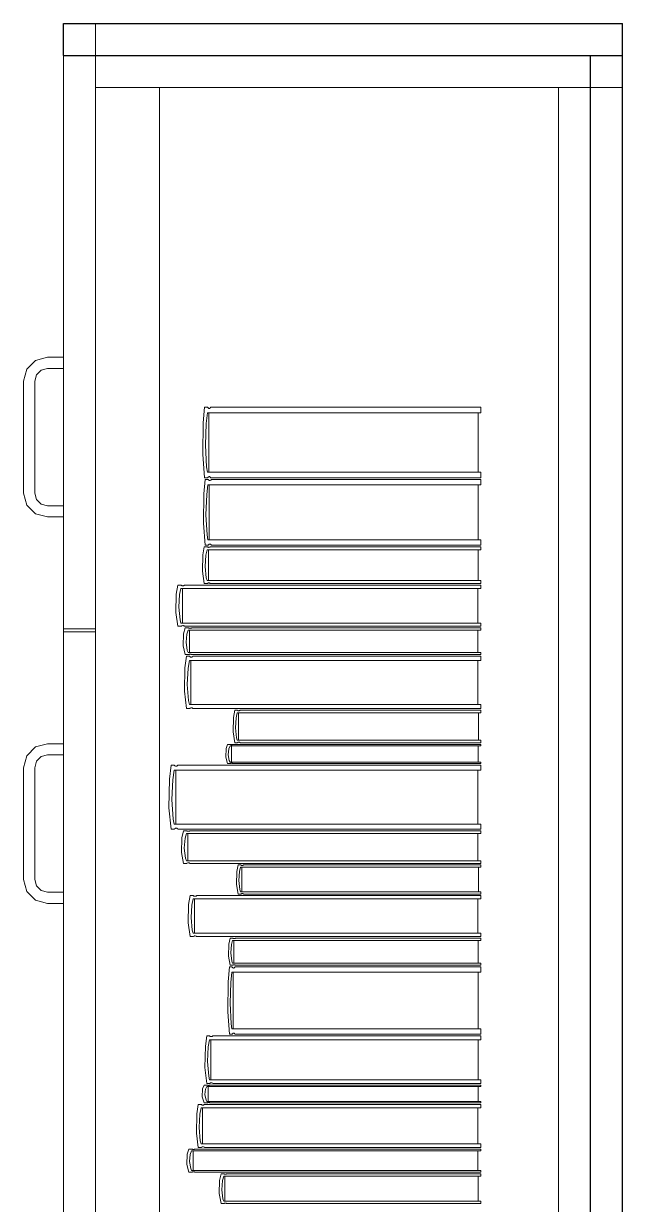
# Model space of a CAD drawing. Header units: inches. Extents: x -19 to 5698, y -728 to 92.
# Drawn here: x 104.835 to 105.21, y 21.721 to 22.461 of the extents above; entities that cross this region are included whole.
import ezdxf

# ---------------------------------------------------------------- set-up
doc = ezdxf.new("R2010")
doc.units = ezdxf.units.IN
doc.header["$MEASUREMENT"] = 0
doc.set_wipeout_variables(frame=1)
doc.linetypes.add('Wipeout_Contour', pattern=[1, 0, -1])
doc.layers.add('Interior - Mobiliario', color=7, linetype='Continuous')

msp = doc.modelspace()

# ---------------------------------------------------------------- linework, layer by layer
at = {"layer": 'Interior - Mobiliario', "color": 175, "linetype": 'Continuous', "lineweight": 13}
for p, q in [((105.19026, 22.44074), (104.88026, 22.44074)), ((104.88026, 22.44074), (104.88026, 20.98074)), ((105.19026, 20.98074), (105.19026, 22.44074)), ((104.92026, 22.42074), (104.88026, 22.42074)), ((104.88026, 22.42074), (104.88026, 21.00074)), ((105.17026, 22.42074), (104.92026, 22.42074)), ((104.92026, 21.00074), (104.92026, 22.42074)), ((105.17026, 22.42074), (105.17026, 21.00074)), ((104.84276, 22.24973), (104.85026, 22.25174)), ((104.85026, 22.25174), (104.86026, 22.25174)), ((104.86026, 22.25174), (104.86026, 22.24474)), ((104.83526, 22.23674), (104.83727, 22.24424)), ((104.83727, 22.24424), (104.84276, 22.24973)), ((104.85026, 22.24474), (104.84626, 22.24366)), ((104.86026, 22.24474), (104.85026, 22.24474)), ((104.84333, 22.24074), (104.84226, 22.23674)), ((104.84626, 22.24366), (104.84333, 22.24074)), ((104.83526, 22.16674), (104.83526, 22.23674)), ((104.84226, 22.23674), (104.84226, 22.16674)), ((104.94864, 22.22046), (104.94769, 22.21077)), ((104.95052, 22.22046), (104.94864, 22.22046)), ((104.94957, 22.21031), (104.95037, 22.21693)), ((104.95037, 22.21693), (105.1216, 22.21693)), ((104.95061, 22.22029), (104.95052, 22.22046)), ((104.95083, 22.22002), (104.95061, 22.22029)), ((104.95107, 22.21983), (104.95083, 22.22002)), ((104.95132, 22.21973), (104.95107, 22.21983)), ((104.95123, 22.21693), (104.95123, 22.17981)), ((104.95158, 22.21972), (104.95132, 22.21973)), ((104.95183, 22.2198), (104.95158, 22.21972)), ((104.95207, 22.21997), (104.95183, 22.2198)), ((104.95229, 22.22022), (104.95207, 22.21997)), ((104.95243, 22.22046), (104.95229, 22.22022)), ((105.1216, 22.22046), (104.95243, 22.22046)), ((105.11987, 22.17981), (105.11987, 22.21693)), ((105.1216, 22.21693), (105.1216, 22.22046)), ((104.94769, 22.21077), (104.94748, 22.19101)), ((104.94913, 22.19671), (104.94957, 22.21031)), ((104.94985, 22.18316), (104.94913, 22.19671)), ((104.94748, 22.19101), (104.94864, 22.17628)), ((104.95037, 22.17981), (104.94985, 22.18316)), ((105.1216, 22.17981), (104.95037, 22.17981)), ((105.1216, 22.17628), (105.1216, 22.17981)), ((104.94898, 22.17528), (104.94804, 22.16625)), ((104.94864, 22.17628), (104.95052, 22.17628)), ((104.95086, 22.17528), (104.94898, 22.17528)), ((104.94992, 22.16582), (104.95071, 22.17198)), ((104.95052, 22.17628), (104.95066, 22.17651)), ((104.95066, 22.17651), (104.95088, 22.17677)), ((104.95071, 22.17198), (105.1216, 22.17198)), ((104.95096, 22.17512), (104.95086, 22.17528)), ((104.95088, 22.17677), (104.95113, 22.17693)), ((104.95118, 22.17487), (104.95096, 22.17512)), ((104.95113, 22.17693), (104.95138, 22.17702)), ((104.95141, 22.17469), (104.95118, 22.17487)), ((104.95138, 22.17702), (104.95163, 22.17701)), ((104.95166, 22.1746), (104.95141, 22.17469)), ((104.95157, 22.17198), (104.95157, 22.13741)), ((104.95163, 22.17701), (104.95188, 22.1769)), ((104.95192, 22.17459), (104.95166, 22.1746)), ((104.95188, 22.1769), (104.95212, 22.17672)), ((104.95217, 22.17466), (104.95192, 22.17459)), ((104.95212, 22.17672), (104.95234, 22.17645)), ((104.95241, 22.17482), (104.95217, 22.17466)), ((104.95234, 22.17645), (104.95243, 22.17628)), ((104.95263, 22.17506), (104.95241, 22.17482)), ((104.95243, 22.17628), (105.1216, 22.17628)), ((104.95277, 22.17528), (104.95263, 22.17506)), ((105.1216, 22.17528), (104.95277, 22.17528)), ((105.11988, 22.13741), (105.11988, 22.17198)), ((105.1216, 22.17198), (105.1216, 22.17528)), ((104.83727, 22.15924), (104.83526, 22.16674)), ((104.84226, 22.16674), (104.84333, 22.16274)), ((104.94804, 22.16625), (104.94783, 22.14784)), ((104.94948, 22.15315), (104.94992, 22.16582)), ((104.84276, 22.15375), (104.83727, 22.15924)), ((104.84333, 22.16274), (104.84626, 22.15981)), ((104.84626, 22.15981), (104.85026, 22.15874)), ((104.85026, 22.15874), (104.86026, 22.15874)), ((104.86026, 22.15874), (104.86026, 22.15174)), ((104.85026, 22.15174), (104.84276, 22.15375)), ((104.86026, 22.15174), (104.85026, 22.15174)), ((104.9502, 22.14053), (104.94948, 22.15315)), ((104.94783, 22.14784), (104.94898, 22.13412)), ((104.94898, 22.13412), (104.95086, 22.13412)), ((104.95071, 22.13741), (104.9502, 22.14053)), ((105.1216, 22.13741), (104.95071, 22.13741)), ((104.95086, 22.13412), (104.951, 22.13434)), ((104.951, 22.13434), (104.95123, 22.13458)), ((104.95123, 22.13458), (104.95147, 22.13473)), ((104.95147, 22.13473), (104.95172, 22.13481)), ((104.95172, 22.13481), (104.95197, 22.1348)), ((104.95197, 22.1348), (104.95222, 22.1347)), ((104.95222, 22.1347), (104.95246, 22.13453)), ((104.95246, 22.13453), (104.95268, 22.13428)), ((104.95268, 22.13428), (104.95277, 22.13412)), ((104.95277, 22.13412), (105.1216, 22.13412)), ((105.1216, 22.13412), (105.1216, 22.13741)), ((104.94745, 22.12805), (104.94723, 22.11773)), ((104.9484, 22.13312), (104.94745, 22.12805)), ((104.95028, 22.13312), (104.9484, 22.13312)), ((104.94889, 22.12071), (104.94933, 22.12781)), ((104.94933, 22.12781), (104.95013, 22.13127)), ((104.95013, 22.13127), (105.1216, 22.13127)), ((104.95038, 22.13303), (104.95028, 22.13312)), ((104.95059, 22.13289), (104.95038, 22.13303)), ((104.95083, 22.13279), (104.95059, 22.13289)), ((104.95108, 22.13274), (104.95083, 22.13279)), ((104.95099, 22.13127), (104.95099, 22.11187)), ((104.95134, 22.13273), (104.95108, 22.13274)), ((104.95159, 22.13278), (104.95134, 22.13273)), ((104.95183, 22.13286), (104.95159, 22.13278)), ((104.95206, 22.133), (104.95183, 22.13286)), ((104.9522, 22.13312), (104.95206, 22.133)), ((105.1216, 22.13312), (104.9522, 22.13312)), ((105.11987, 22.11187), (105.11987, 22.13127)), ((105.1216, 22.13127), (105.1216, 22.13312)), ((104.94962, 22.11363), (104.94889, 22.12071)), ((104.94723, 22.11773), (104.9484, 22.11003)), ((104.95013, 22.11187), (104.94962, 22.11363)), ((105.1216, 22.11187), (104.95013, 22.11187)), ((105.1216, 22.11003), (105.1216, 22.11187)), ((104.9319, 22.10903), (104.93087, 22.10338)), ((104.93397, 22.10903), (104.9319, 22.10903)), ((104.93293, 22.10311), (104.9338, 22.10697)), ((104.9338, 22.10697), (105.1216, 22.10697)), ((104.93407, 22.10893), (104.93397, 22.10903)), ((104.93431, 22.10877), (104.93407, 22.10893)), ((104.93457, 22.10866), (104.93431, 22.10877)), ((104.93485, 22.1086), (104.93457, 22.10866)), ((104.93475, 22.10697), (104.93475, 22.08534)), ((104.93513, 22.1086), (104.93485, 22.1086)), ((104.9354, 22.10864), (104.93513, 22.1086)), ((104.93567, 22.10874), (104.9354, 22.10864)), ((104.93591, 22.10889), (104.93567, 22.10874)), ((104.93607, 22.10903), (104.93591, 22.10889)), ((105.1216, 22.10903), (104.93607, 22.10903)), ((104.9484, 22.11003), (104.95028, 22.11003)), ((104.95028, 22.11003), (104.95042, 22.11015)), ((104.95042, 22.11015), (104.95065, 22.11028)), ((104.95065, 22.11028), (104.95089, 22.11037)), ((104.95089, 22.11037), (104.95114, 22.11041)), ((104.95114, 22.11041), (104.9514, 22.11041)), ((104.9514, 22.11041), (104.95165, 22.11035)), ((104.95165, 22.11035), (104.95188, 22.11026)), ((104.95188, 22.11026), (104.9521, 22.11012)), ((104.9521, 22.11012), (104.9522, 22.11003)), ((104.9522, 22.11003), (105.1216, 22.11003)), ((105.11971, 22.08534), (105.11971, 22.10697)), ((105.1216, 22.10697), (105.1216, 22.10903)), ((104.93087, 22.10338), (104.93063, 22.09187)), ((104.93245, 22.09519), (104.93293, 22.10311)), ((104.93063, 22.09187), (104.9319, 22.08329)), ((104.93324, 22.0873), (104.93245, 22.09519)), ((104.86026, 22.08174), (104.88026, 22.08174)), ((104.9319, 22.08329), (104.93397, 22.08329)), ((104.9338, 22.08534), (104.93324, 22.0873)), ((105.1216, 22.08534), (104.9338, 22.08534)), ((104.93397, 22.08329), (104.93412, 22.08342)), ((104.93412, 22.08342), (104.93437, 22.08357)), ((104.93437, 22.08357), (104.93463, 22.08367)), ((104.93463, 22.08367), (104.93491, 22.08372)), ((104.93491, 22.08372), (104.93519, 22.08371)), ((104.93519, 22.08371), (104.93546, 22.08365)), ((104.93645, 22.08229), (104.93543, 22.07861)), ((104.93546, 22.08365), (104.93572, 22.08354)), ((104.93572, 22.08354), (104.93596, 22.08338)), ((104.93596, 22.08338), (104.93607, 22.08329)), ((104.93607, 22.08329), (105.1216, 22.08329)), ((104.93846, 22.08229), (104.93645, 22.08229)), ((104.93856, 22.08222), (104.93846, 22.08229)), ((104.9388, 22.08212), (104.93856, 22.08222)), ((104.93905, 22.08205), (104.9388, 22.08212)), ((104.93932, 22.08201), (104.93905, 22.08205)), ((104.93959, 22.082), (104.93932, 22.08201)), ((104.93986, 22.08204), (104.93959, 22.082)), ((104.94012, 22.0821), (104.93986, 22.08204)), ((104.94036, 22.0822), (104.94012, 22.0821)), ((104.94051, 22.08229), (104.94036, 22.0822)), ((105.1216, 22.08229), (104.94051, 22.08229)), ((105.1216, 22.08329), (105.1216, 22.08534)), ((105.1216, 22.08094), (105.1216, 22.08229)), ((104.86026, 21.72074), (104.86026, 22.07974)), ((104.86026, 22.07974), (104.88026, 22.07974)), ((104.88026, 21.72074), (104.88026, 22.07974)), ((104.93543, 22.07861), (104.9352, 22.07111)), ((104.93698, 22.07327), (104.93745, 22.07843)), ((104.93745, 22.07843), (104.9383, 22.08094)), ((104.9383, 22.08094), (105.1216, 22.08094)), ((104.93922, 22.08094), (104.93922, 22.06686)), ((105.11975, 22.06686), (105.11975, 22.08094)), ((104.9352, 22.07111), (104.93645, 22.06552)), ((104.93775, 22.06813), (104.93698, 22.07327)), ((104.9383, 22.06686), (104.93775, 22.06813)), ((105.1216, 22.06686), (104.9383, 22.06686)), ((105.1216, 22.06552), (105.1216, 22.06686)), ((104.93726, 22.06452), (104.93625, 22.05733)), ((104.93645, 22.06552), (104.93846, 22.06552)), ((104.93927, 22.06452), (104.93726, 22.06452)), ((104.93826, 22.05698), (104.93911, 22.0619)), ((104.93846, 22.06552), (104.93861, 22.06561)), ((104.93861, 22.06561), (104.93885, 22.06571)), ((104.93885, 22.06571), (104.93911, 22.06577)), ((104.93911, 22.06577), (104.93938, 22.0658)), ((104.93911, 22.0619), (105.1216, 22.0619)), ((104.93937, 22.06439), (104.93927, 22.06452)), ((104.9396, 22.06419), (104.93937, 22.06439)), ((104.93938, 22.0658), (104.93965, 22.0658)), ((104.93985, 22.06405), (104.9396, 22.06419)), ((104.93965, 22.0658), (104.93992, 22.06576)), ((104.94012, 22.06398), (104.93985, 22.06405)), ((104.93992, 22.06576), (104.94017, 22.06569)), ((104.94003, 22.0619), (104.94003, 22.03435)), ((104.94039, 22.06397), (104.94012, 22.06398)), ((104.94017, 22.06569), (104.94041, 22.06558)), ((104.94066, 22.06403), (104.94039, 22.06397)), ((104.94041, 22.06558), (104.94051, 22.06552)), ((104.94051, 22.06552), (105.1216, 22.06552)), ((104.94092, 22.06416), (104.94066, 22.06403)), ((104.94116, 22.06434), (104.94092, 22.06416)), ((104.94131, 22.06452), (104.94116, 22.06434)), ((105.1216, 22.06452), (104.94131, 22.06452)), ((105.11976, 22.03435), (105.11976, 22.0619)), ((105.1216, 22.0619), (105.1216, 22.06452)), ((104.93625, 22.05733), (104.93602, 22.04266)), ((104.93779, 22.04689), (104.93826, 22.05698)), ((104.93856, 22.03683), (104.93779, 22.04689)), ((104.93602, 22.04266), (104.93726, 22.03172)), ((104.93726, 22.03172), (104.93927, 22.03172)), ((104.93911, 22.03435), (104.93856, 22.03683)), ((105.1216, 22.03435), (104.93911, 22.03435)), ((104.93927, 22.03172), (104.93942, 22.0319)), ((104.93942, 22.0319), (104.93966, 22.03208)), ((104.93966, 22.03208), (104.93991, 22.03221)), ((104.93991, 22.03221), (104.94018, 22.03227)), ((104.94018, 22.03227), (104.94045, 22.03226)), ((104.94045, 22.03226), (104.94072, 22.03219)), ((104.94072, 22.03219), (104.94097, 22.03205)), ((104.94097, 22.03205), (104.94121, 22.03185)), ((104.94121, 22.03185), (104.94131, 22.03172)), ((104.94131, 22.03172), (105.1216, 22.03172)), ((104.96749, 22.03072), (104.96665, 22.02625)), ((104.96916, 22.03072), (104.96749, 22.03072)), ((104.96925, 22.03064), (104.96916, 22.03072)), ((104.96944, 22.03052), (104.96925, 22.03064)), ((104.96966, 22.03043), (104.96944, 22.03052)), ((104.96988, 22.03039), (104.96966, 22.03043)), ((104.97011, 22.03038), (104.96988, 22.03039)), ((104.97033, 22.03042), (104.97011, 22.03038)), ((104.97055, 22.0305), (104.97033, 22.03042)), ((104.97074, 22.03061), (104.97055, 22.0305)), ((104.97087, 22.03072), (104.97074, 22.03061)), ((105.1216, 22.03072), (104.97087, 22.03072)), ((105.1216, 22.03172), (105.1216, 22.03435)), ((105.1216, 22.02909), (105.1216, 22.03072)), ((104.96665, 22.02625), (104.96645, 22.01714)), ((104.96793, 22.01977), (104.96832, 22.02604)), ((104.96832, 22.02604), (104.96903, 22.02909)), ((104.96903, 22.02909), (105.1216, 22.02909)), ((104.9698, 22.02909), (104.9698, 22.01197)), ((105.12006, 22.01197), (105.12006, 22.02909)), ((104.96645, 22.01714), (104.96749, 22.01034)), ((104.96857, 22.01352), (104.96793, 22.01977)), ((104.84276, 22.00773), (104.83727, 22.00224)), ((104.85026, 22.00974), (104.84276, 22.00773)), ((104.86026, 22.00974), (104.85026, 22.00974)), ((104.86026, 22.00274), (104.86026, 22.00974)), ((104.96298, 22.00934), (104.96211, 22.0067)), ((104.9647, 22.00934), (104.96298, 22.00934)), ((104.96383, 22.00658), (104.96456, 22.00838)), ((104.96456, 22.00838), (105.1216, 22.00838)), ((104.96479, 22.0093), (104.9647, 22.00934)), ((104.96499, 22.00922), (104.96479, 22.0093)), ((104.96521, 22.00917), (104.96499, 22.00922)), ((104.96544, 22.00914), (104.96521, 22.00917)), ((104.96536, 22.00838), (104.96536, 21.99827)), ((104.96567, 22.00914), (104.96544, 22.00914)), ((104.9659, 22.00916), (104.96567, 22.00914)), ((104.96612, 22.00921), (104.9659, 22.00916)), ((104.96633, 22.00928), (104.96612, 22.00921)), ((104.96646, 22.00934), (104.96633, 22.00928)), ((105.1216, 22.00934), (104.96646, 22.00934)), ((104.96749, 22.01034), (104.96916, 22.01034)), ((104.96903, 22.01197), (104.96857, 22.01352)), ((105.1216, 22.01197), (104.96903, 22.01197)), ((104.96916, 22.01034), (104.96929, 22.01045)), ((104.96929, 22.01045), (104.96949, 22.01057)), ((104.96949, 22.01057), (104.96971, 22.01065)), ((104.96971, 22.01065), (104.96993, 22.01068)), ((104.96993, 22.01068), (104.97016, 22.01068)), ((104.97016, 22.01068), (104.97038, 22.01063)), ((104.97038, 22.01063), (104.97059, 22.01055)), ((104.97059, 22.01055), (104.97079, 22.01042)), ((104.97079, 22.01042), (104.97087, 22.01034)), ((104.97087, 22.01034), (105.1216, 22.01034)), ((105.12002, 21.99827), (105.12002, 22.00838)), ((105.1216, 22.01034), (105.1216, 22.01197)), ((105.1216, 22.00838), (105.1216, 22.00934)), ((104.83727, 22.00224), (104.83526, 21.99474)), ((104.84333, 21.99874), (104.84626, 22.00166)), ((104.84626, 22.00166), (104.85026, 22.00274)), ((104.85026, 22.00274), (104.86026, 22.00274)), ((104.96211, 22.0067), (104.96191, 22.00132)), ((104.96191, 22.00132), (104.96298, 21.9973)), ((104.96343, 22.00287), (104.96383, 22.00658)), ((104.96409, 21.99918), (104.96343, 22.00287)), ((104.83526, 21.99474), (104.83526, 21.92474)), ((104.84226, 21.99474), (104.84333, 21.99874)), ((104.84226, 21.92474), (104.84226, 21.99474)), ((104.92759, 21.9963), (104.92653, 21.98752)), ((104.9297, 21.9963), (104.92759, 21.9963)), ((104.92864, 21.9871), (104.92953, 21.9931)), ((104.92953, 21.9931), (105.1216, 21.9931)), ((104.92981, 21.99615), (104.9297, 21.9963)), ((104.93006, 21.9959), (104.92981, 21.99615)), ((104.93032, 21.99574), (104.93006, 21.9959)), ((104.9306, 21.99564), (104.93032, 21.99574)), ((104.9305, 21.9931), (104.9305, 21.95945)), ((104.93089, 21.99563), (104.9306, 21.99564)), ((104.93117, 21.99571), (104.93089, 21.99563)), ((104.93144, 21.99586), (104.93117, 21.99571)), ((104.93169, 21.99609), (104.93144, 21.99586)), ((104.93185, 21.9963), (104.93169, 21.99609)), ((105.1216, 21.9963), (104.93185, 21.9963)), ((104.96298, 21.9973), (104.9647, 21.9973)), ((104.96456, 21.99827), (104.96409, 21.99918)), ((105.1216, 21.99827), (104.96456, 21.99827)), ((104.9647, 21.9973), (104.96483, 21.99737)), ((104.96483, 21.99737), (104.96504, 21.99744)), ((104.96504, 21.99744), (104.96526, 21.99748)), ((104.96526, 21.99748), (104.96549, 21.99751)), ((104.96549, 21.99751), (104.96572, 21.9975)), ((104.96572, 21.9975), (104.96595, 21.99747)), ((104.96595, 21.99747), (104.96617, 21.99742)), ((104.96617, 21.99742), (104.96637, 21.99735)), ((104.96637, 21.99735), (104.96646, 21.9973)), ((104.96646, 21.9973), (105.1216, 21.9973)), ((105.11966, 21.95945), (105.11966, 21.9931)), ((105.1216, 21.9973), (105.1216, 21.99827)), ((105.1216, 21.9931), (105.1216, 21.9963)), ((104.92653, 21.98752), (104.92629, 21.96961)), ((104.92815, 21.97477), (104.92864, 21.9871)), ((104.92896, 21.96249), (104.92815, 21.97477)), ((104.92629, 21.96961), (104.92759, 21.95625)), ((104.92759, 21.95625), (104.9297, 21.95625)), ((104.92953, 21.95945), (104.92896, 21.96249)), ((105.1216, 21.95945), (104.92953, 21.95945)), ((104.9297, 21.95625), (104.92986, 21.95647)), ((104.92986, 21.95647), (104.93011, 21.95669)), ((104.93011, 21.95669), (104.93038, 21.95685)), ((104.93038, 21.95685), (104.93067, 21.95692)), ((104.93067, 21.95692), (104.93095, 21.95691)), ((104.93095, 21.95691), (104.93123, 21.95682)), ((104.93123, 21.95682), (104.9315, 21.95665)), ((104.9315, 21.95665), (104.93174, 21.95641)), ((104.93174, 21.95641), (104.93185, 21.95625)), ((104.93185, 21.95625), (105.1216, 21.95625)), ((105.1216, 21.95625), (105.1216, 21.95945)), ((104.93434, 21.95077), (104.93411, 21.94162)), ((104.93536, 21.95525), (104.93434, 21.95077)), ((104.93739, 21.95525), (104.93536, 21.95525)), ((104.9359, 21.94426), (104.93637, 21.95055)), ((104.93637, 21.95055), (104.93723, 21.95361)), ((104.93723, 21.95361), (105.1216, 21.95361)), ((104.93749, 21.95517), (104.93739, 21.95525)), ((104.93773, 21.95505), (104.93749, 21.95517)), ((104.93798, 21.95496), (104.93773, 21.95505)), ((104.93825, 21.95491), (104.93798, 21.95496)), ((104.93816, 21.95361), (104.93816, 21.93644)), ((104.93853, 21.95491), (104.93825, 21.95491)), ((104.9388, 21.95495), (104.93853, 21.95491)), ((104.93906, 21.95502), (104.9388, 21.95495)), ((104.9393, 21.95514), (104.93906, 21.95502)), ((104.93945, 21.95525), (104.9393, 21.95514)), ((105.1216, 21.95525), (104.93945, 21.95525)), ((105.11974, 21.93644), (105.11974, 21.95361)), ((105.1216, 21.95361), (105.1216, 21.95525)), ((104.93411, 21.94162), (104.93536, 21.9348)), ((104.93667, 21.93799), (104.9359, 21.94426)), ((104.93536, 21.9348), (104.93739, 21.9348)), ((104.93723, 21.93644), (104.93667, 21.93799)), ((105.1216, 21.93644), (104.93723, 21.93644)), ((104.93739, 21.9348), (104.93754, 21.93491)), ((104.93754, 21.93491), (104.93778, 21.93503)), ((104.93778, 21.93503), (104.93804, 21.93511)), ((104.93804, 21.93511), (104.93831, 21.93514)), ((104.93831, 21.93514), (104.93859, 21.93514)), ((104.93859, 21.93514), (104.93886, 21.93509)), ((104.93886, 21.93509), (104.93911, 21.935)), ((104.93911, 21.935), (104.93935, 21.93488)), ((104.93935, 21.93488), (104.93945, 21.9348)), ((104.93945, 21.9348), (105.1216, 21.9348)), ((104.96965, 21.9338), (104.96882, 21.92981)), ((104.9713, 21.9338), (104.96965, 21.9338)), ((104.97139, 21.93373), (104.9713, 21.9338)), ((104.97158, 21.93362), (104.97139, 21.93373)), ((104.97179, 21.93354), (104.97158, 21.93362)), ((104.97266, 21.9336), (104.97245, 21.93353)), ((104.97286, 21.9337), (104.97266, 21.9336)), ((104.97299, 21.9338), (104.97286, 21.9337)), ((105.1216, 21.9338), (104.97299, 21.9338)), ((105.1216, 21.9348), (105.1216, 21.93644)), ((105.1216, 21.93235), (105.1216, 21.9338)), ((104.96882, 21.92981), (104.96863, 21.92167)), ((104.97009, 21.92402), (104.97047, 21.92962)), ((104.97047, 21.92962), (104.97117, 21.93235)), ((104.97117, 21.93235), (105.1216, 21.93235)), ((104.97201, 21.9335), (104.97179, 21.93354)), ((104.97193, 21.93235), (104.97193, 21.91706)), ((104.97223, 21.9335), (104.97201, 21.9335)), ((104.97245, 21.93353), (104.97223, 21.9335)), ((105.12008, 21.91706), (105.12008, 21.93235)), ((104.83526, 21.92474), (104.83727, 21.91724)), ((104.84333, 21.92074), (104.84226, 21.92474)), ((104.84626, 21.91781), (104.84333, 21.92074)), ((104.96863, 21.92167), (104.96965, 21.91561)), ((104.97072, 21.91844), (104.97009, 21.92402)), ((104.83727, 21.91724), (104.84276, 21.91175)), ((104.84276, 21.91175), (104.85026, 21.90974)), ((104.85026, 21.91674), (104.84626, 21.91781)), ((104.86026, 21.91674), (104.85026, 21.91674)), ((104.86026, 21.90974), (104.86026, 21.91674)), ((104.93962, 21.91461), (104.93862, 21.90898)), ((104.94159, 21.91461), (104.93962, 21.91461)), ((104.9406, 21.90871), (104.94144, 21.91255)), ((104.94144, 21.91255), (105.1216, 21.91255)), ((104.9417, 21.91451), (104.94159, 21.91461)), ((104.94193, 21.91435), (104.9417, 21.91451)), ((104.94218, 21.91424), (104.94193, 21.91435)), ((104.94244, 21.91418), (104.94218, 21.91424)), ((104.94235, 21.91255), (104.94235, 21.89101)), ((104.94271, 21.91418), (104.94244, 21.91418)), ((104.94297, 21.91423), (104.94271, 21.91418)), ((104.94323, 21.91432), (104.94297, 21.91423)), ((104.94346, 21.91447), (104.94323, 21.91432)), ((104.94361, 21.91461), (104.94346, 21.91447)), ((105.1216, 21.91461), (104.94361, 21.91461)), ((104.96965, 21.91561), (104.9713, 21.91561)), ((104.97117, 21.91706), (104.97072, 21.91844)), ((105.1216, 21.91706), (104.97117, 21.91706)), ((104.9713, 21.91561), (104.97143, 21.9157)), ((104.97143, 21.9157), (104.97162, 21.91581)), ((104.97162, 21.91581), (104.97184, 21.91588)), ((104.97184, 21.91588), (104.97206, 21.91591)), ((104.97206, 21.91591), (104.97228, 21.91591)), ((104.97228, 21.91591), (104.9725, 21.91587)), ((104.9725, 21.91587), (104.97271, 21.91579)), ((104.97271, 21.91579), (104.9729, 21.91568)), ((104.9729, 21.91568), (104.97299, 21.91561)), ((104.97299, 21.91561), (105.1216, 21.91561)), ((105.11978, 21.89101), (105.11978, 21.91255)), ((105.1216, 21.91561), (105.1216, 21.91706)), ((105.1216, 21.91255), (105.1216, 21.91461)), ((104.85026, 21.90974), (104.86026, 21.90974)), ((104.93862, 21.90898), (104.93839, 21.89751)), ((104.94014, 21.90082), (104.9406, 21.90871)), ((104.93839, 21.89751), (104.93962, 21.88895)), ((104.9409, 21.89295), (104.94014, 21.90082)), ((104.94144, 21.89101), (104.9409, 21.89295)), ((105.1216, 21.89101), (104.94144, 21.89101)), ((104.94174, 21.88909), (104.94198, 21.88924)), ((104.94198, 21.88924), (104.94223, 21.88934)), ((104.94223, 21.88934), (104.9425, 21.88938)), ((104.9425, 21.88938), (104.94277, 21.88938)), ((104.94277, 21.88938), (104.94303, 21.88932)), ((104.94303, 21.88932), (104.94328, 21.88921)), ((104.94328, 21.88921), (104.94351, 21.88905)), ((105.1216, 21.88895), (105.1216, 21.89101)), ((104.93962, 21.88895), (104.94159, 21.88895)), ((104.94159, 21.88895), (104.94174, 21.88909)), ((104.94351, 21.88905), (104.94361, 21.88895)), ((104.94361, 21.88895), (105.1216, 21.88895)), ((104.96369, 21.88423), (104.9635, 21.87664)), ((104.96455, 21.88795), (104.96369, 21.88423)), ((104.96626, 21.88795), (104.96455, 21.88795)), ((104.965, 21.87883), (104.9654, 21.88405)), ((104.9654, 21.88405), (104.96612, 21.8866)), ((104.96612, 21.8866), (105.1216, 21.8866)), ((104.96634, 21.88789), (104.96626, 21.88795)), ((104.96654, 21.88778), (104.96634, 21.88789)), ((104.96676, 21.88771), (104.96654, 21.88778)), ((104.96699, 21.88767), (104.96676, 21.88771)), ((104.96691, 21.8866), (104.96691, 21.87233)), ((104.96722, 21.88767), (104.96699, 21.88767)), ((104.96745, 21.8877), (104.96722, 21.88767)), ((104.96767, 21.88777), (104.96745, 21.8877)), ((104.96787, 21.88786), (104.96767, 21.88777)), ((104.968, 21.88795), (104.96787, 21.88786)), ((105.1216, 21.88795), (104.968, 21.88795)), ((105.12003, 21.87233), (105.12003, 21.8866)), ((105.1216, 21.8866), (105.1216, 21.88795)), ((104.9635, 21.87664), (104.96455, 21.87097)), ((104.96566, 21.87362), (104.965, 21.87883)), ((104.96416, 21.86997), (104.9633, 21.86072)), ((104.96588, 21.86997), (104.96416, 21.86997)), ((104.96455, 21.87097), (104.96626, 21.87097)), ((104.96612, 21.87233), (104.96566, 21.87362)), ((104.96596, 21.86981), (104.96588, 21.86997)), ((104.96616, 21.86955), (104.96596, 21.86981)), ((105.1216, 21.87233), (104.96612, 21.87233)), ((104.96638, 21.86937), (104.96616, 21.86955)), ((104.96626, 21.87097), (104.96639, 21.87106)), ((104.96661, 21.86928), (104.96638, 21.86937)), ((104.96639, 21.87106), (104.96659, 21.87116)), ((104.96659, 21.87116), (104.96681, 21.87122)), ((104.96684, 21.86927), (104.96661, 21.86928)), ((104.96681, 21.87122), (104.96704, 21.87126)), ((104.96707, 21.86934), (104.96684, 21.86927)), ((104.96704, 21.87126), (104.96727, 21.87125)), ((104.96729, 21.8695), (104.96707, 21.86934)), ((104.96727, 21.87125), (104.9675, 21.87121)), ((104.96749, 21.86975), (104.96729, 21.8695)), ((104.96762, 21.86997), (104.96749, 21.86975)), ((104.9675, 21.87121), (104.96771, 21.87114)), ((105.1216, 21.86997), (104.96762, 21.86997)), ((104.96771, 21.87114), (104.96791, 21.87104)), ((104.96791, 21.87104), (104.968, 21.87097)), ((104.968, 21.87097), (105.1216, 21.87097)), ((105.1216, 21.87097), (105.1216, 21.87233)), ((105.1216, 21.8666), (105.1216, 21.86997)), ((104.9633, 21.86072), (104.96311, 21.84185)), ((104.96461, 21.84729), (104.96501, 21.86028)), ((104.96501, 21.86028), (104.96574, 21.8666)), ((104.96574, 21.8666), (105.1216, 21.8666)), ((104.96653, 21.8666), (104.96653, 21.83115)), ((105.12003, 21.83115), (105.12003, 21.8666)), ((104.96527, 21.83435), (104.96461, 21.84729)), ((104.96311, 21.84185), (104.96416, 21.82778)), ((104.96574, 21.83115), (104.96527, 21.83435)), ((105.1216, 21.83115), (104.96574, 21.83115)), ((105.1216, 21.82778), (105.1216, 21.83115)), ((104.95001, 21.82678), (104.94907, 21.82024)), ((104.95187, 21.82678), (104.95001, 21.82678)), ((104.95093, 21.81992), (104.95172, 21.82439)), ((104.95172, 21.82439), (105.1216, 21.82439)), ((104.95197, 21.82666), (104.95187, 21.82678)), ((104.95218, 21.82648), (104.95197, 21.82666)), ((104.95242, 21.82636), (104.95218, 21.82648)), ((104.95267, 21.82629), (104.95242, 21.82636)), ((104.95258, 21.82439), (104.95258, 21.79933)), ((104.95292, 21.82628), (104.95267, 21.82629)), ((104.95317, 21.82634), (104.95292, 21.82628)), ((104.95341, 21.82645), (104.95317, 21.82634)), ((104.95363, 21.82662), (104.95341, 21.82645)), ((104.95377, 21.82678), (104.95363, 21.82662)), ((105.1216, 21.82678), (104.95377, 21.82678)), ((104.96416, 21.82778), (104.96588, 21.82778)), ((104.96588, 21.82778), (104.966, 21.82801)), ((104.966, 21.82801), (104.96621, 21.82825)), ((104.96621, 21.82825), (104.96643, 21.82841)), ((104.96643, 21.82841), (104.96666, 21.82848)), ((104.96666, 21.82848), (104.96689, 21.82847)), ((104.96689, 21.82847), (104.96712, 21.82838)), ((104.96712, 21.82838), (104.96733, 21.8282)), ((104.96733, 21.8282), (104.96753, 21.82794)), ((104.96753, 21.82794), (104.96762, 21.82778)), ((104.96762, 21.82778), (105.1216, 21.82778)), ((105.11989, 21.79933), (105.11989, 21.82439)), ((105.1216, 21.82439), (105.1216, 21.82678)), ((104.94907, 21.82024), (104.94885, 21.80689)), ((104.9505, 21.81074), (104.95093, 21.81992)), ((104.95121, 21.80159), (104.9505, 21.81074)), ((104.94885, 21.80689), (104.95001, 21.79694)), ((104.95172, 21.79933), (104.95121, 21.80159)), ((104.94738, 21.79351), (104.94717, 21.78854)), ((104.94833, 21.79594), (104.94738, 21.79351)), ((104.95022, 21.79594), (104.94833, 21.79594)), ((104.94883, 21.78997), (104.94927, 21.79339)), ((104.94927, 21.79339), (104.95006, 21.79506)), ((104.95001, 21.79694), (104.95187, 21.79694)), ((104.95006, 21.79506), (105.1216, 21.79506)), ((104.95031, 21.7959), (104.95022, 21.79594)), ((104.95053, 21.79583), (104.95031, 21.7959)), ((104.95077, 21.79579), (104.95053, 21.79583)), ((104.95102, 21.79576), (104.95077, 21.79579)), ((104.95093, 21.79506), (104.95093, 21.78572)), ((104.95127, 21.79576), (104.95102, 21.79576)), ((104.95153, 21.79578), (104.95127, 21.79576)), ((104.95177, 21.79582), (104.95153, 21.79578)), ((105.1216, 21.79933), (104.95172, 21.79933)), ((104.95199, 21.79588), (104.95177, 21.79582)), ((104.95187, 21.79694), (104.95201, 21.7971)), ((104.95213, 21.79594), (104.95199, 21.79588)), ((104.95201, 21.7971), (104.95223, 21.79727)), ((105.1216, 21.79594), (104.95213, 21.79594)), ((104.95223, 21.79727), (104.95247, 21.79739)), ((104.95247, 21.79739), (104.95272, 21.79744)), ((104.95272, 21.79744), (104.95298, 21.79744)), ((104.95298, 21.79744), (104.95322, 21.79737)), ((104.95322, 21.79737), (104.95346, 21.79724)), ((104.95346, 21.79724), (104.95368, 21.79706)), ((104.95368, 21.79706), (104.95377, 21.79694)), ((104.95377, 21.79694), (105.1216, 21.79694)), ((105.11987, 21.78572), (105.11987, 21.79506)), ((105.1216, 21.79694), (105.1216, 21.79933)), ((105.1216, 21.79506), (105.1216, 21.79594)), ((104.94717, 21.78854), (104.94833, 21.78483)), ((104.94955, 21.78656), (104.94883, 21.78997)), ((104.95006, 21.78572), (104.94955, 21.78656)), ((105.1216, 21.78572), (104.95006, 21.78572)), ((105.1216, 21.78483), (105.1216, 21.78572)), ((104.94468, 21.78383), (104.94372, 21.77792)), ((104.94661, 21.78383), (104.94468, 21.78383)), ((104.94564, 21.77764), (104.94645, 21.78168)), ((104.94645, 21.78168), (105.1216, 21.78168)), ((104.9467, 21.78373), (104.94661, 21.78383)), ((104.94693, 21.78356), (104.9467, 21.78373)), ((104.94717, 21.78345), (104.94693, 21.78356)), ((104.94743, 21.78339), (104.94717, 21.78345)), ((105.11983, 21.78168), (104.94734, 21.78168)), ((104.94734, 21.78168), (104.94734, 21.75906)), ((104.94769, 21.78338), (104.94743, 21.78339)), ((104.94795, 21.78343), (104.94769, 21.78338)), ((104.94819, 21.78353), (104.94795, 21.78343)), ((104.94842, 21.78369), (104.94819, 21.78353)), ((104.94833, 21.78483), (104.95022, 21.78483)), ((104.94857, 21.78383), (104.94842, 21.78369)), ((105.1216, 21.78383), (104.94857, 21.78383)), ((104.95022, 21.78483), (104.95036, 21.78489)), ((104.95036, 21.78489), (104.95058, 21.78495)), ((104.95058, 21.78495), (104.95082, 21.785)), ((104.95082, 21.785), (104.95108, 21.78502)), ((104.95108, 21.78502), (104.95133, 21.78501)), ((104.95133, 21.78501), (104.95158, 21.78499)), ((104.95158, 21.78499), (104.95182, 21.78494)), ((104.95182, 21.78494), (104.95204, 21.78487)), ((104.95204, 21.78487), (104.95213, 21.78483)), ((104.95213, 21.78483), (105.1216, 21.78483)), ((105.11983, 21.75906), (105.11983, 21.78168)), ((105.1216, 21.78168), (105.1216, 21.78383)), ((104.94372, 21.77792), (104.9435, 21.76588)), ((104.94519, 21.76935), (104.94564, 21.77764)), ((104.9435, 21.76588), (104.94468, 21.7569)), ((104.94593, 21.7611), (104.94519, 21.76935)), ((104.94468, 21.7569), (104.94661, 21.7569)), ((104.94645, 21.75906), (104.94593, 21.7611)), ((105.1216, 21.75906), (104.94645, 21.75906)), ((104.94661, 21.7569), (104.94675, 21.75705)), ((104.94675, 21.75705), (104.94698, 21.7572)), ((104.94698, 21.7572), (104.94723, 21.7573)), ((104.94723, 21.7573), (104.94748, 21.75735)), ((104.94734, 21.75906), (105.11983, 21.75906)), ((104.94748, 21.75735), (104.94775, 21.75735)), ((104.94775, 21.75735), (104.948, 21.75728)), ((104.948, 21.75728), (104.94824, 21.75717)), ((104.94824, 21.75717), (104.94847, 21.75701)), ((104.94847, 21.75701), (104.94857, 21.7569)), ((104.94857, 21.7569), (105.1216, 21.7569)), ((105.1216, 21.7569), (105.1216, 21.75906)), ((104.93767, 21.75272), (104.93744, 21.74622)), ((104.93867, 21.7559), (104.93767, 21.75272)), ((104.94066, 21.7559), (104.93867, 21.7559)), ((104.9392, 21.7481), (104.93966, 21.75257)), ((104.93966, 21.75257), (104.9405, 21.75474)), ((104.9405, 21.75474), (105.1216, 21.75474)), ((104.94076, 21.75585), (104.94066, 21.7559)), ((104.94099, 21.75576), (104.94076, 21.75585)), ((104.94125, 21.7557), (104.94099, 21.75576)), ((104.94151, 21.75566), (104.94125, 21.7557)), ((104.94142, 21.75474), (104.94142, 21.74254)), ((104.94178, 21.75566), (104.94151, 21.75566)), ((104.94205, 21.75569), (104.94178, 21.75566)), ((104.9423, 21.75574), (104.94205, 21.75569)), ((104.94254, 21.75582), (104.9423, 21.75574)), ((104.94269, 21.7559), (104.94254, 21.75582)), ((105.1216, 21.7559), (104.94269, 21.7559)), ((105.11977, 21.74254), (105.11977, 21.75474)), ((105.1216, 21.75474), (105.1216, 21.7559)), ((104.93744, 21.74622), (104.93867, 21.74138)), ((104.93867, 21.74138), (104.94066, 21.74138)), ((104.93996, 21.74365), (104.9392, 21.7481)), ((104.9405, 21.74254), (104.93996, 21.74365)), ((105.1216, 21.74254), (104.9405, 21.74254)), ((104.94066, 21.74138), (104.94081, 21.74146)), ((104.94081, 21.74146), (104.94105, 21.74154)), ((104.94105, 21.74154), (104.9413, 21.7416)), ((104.9413, 21.7416), (104.94157, 21.74163)), ((104.94157, 21.74163), (104.94184, 21.74162)), ((104.94184, 21.74162), (104.9421, 21.74159)), ((104.9421, 21.74159), (104.94236, 21.74153)), ((104.94236, 21.74153), (104.94259, 21.74144)), ((104.94259, 21.74144), (104.94269, 21.74138)), ((104.94269, 21.74138), (105.1216, 21.74138)), ((105.1216, 21.74138), (105.1216, 21.74254)), ((104.95803, 21.73629), (104.95783, 21.72795)), ((104.95892, 21.74038), (104.95803, 21.73629)), ((104.96069, 21.74038), (104.95892, 21.74038)), ((104.95939, 21.73036), (104.9598, 21.7361)), ((104.9598, 21.7361), (104.96055, 21.73889)), ((104.96055, 21.73889), (105.1216, 21.73889)), ((104.96078, 21.74031), (104.96069, 21.74038)), ((104.96099, 21.7402), (104.96078, 21.74031)), ((104.96121, 21.74012), (104.96099, 21.7402)), ((104.96145, 21.74008), (104.96121, 21.74012)), ((104.96136, 21.73889), (104.96136, 21.72323)), ((104.96169, 21.74007), (104.96145, 21.74008)), ((104.96192, 21.74011), (104.96169, 21.74007)), ((104.96215, 21.74018), (104.96192, 21.74011)), ((104.96236, 21.74028), (104.96215, 21.74018)), ((104.96249, 21.74038), (104.96236, 21.74028)), ((105.1216, 21.74038), (104.96249, 21.74038)), ((105.11998, 21.72323), (105.11998, 21.73889)), ((105.1216, 21.73889), (105.1216, 21.74038)), ((104.95783, 21.72795), (104.95892, 21.72174)), ((104.96007, 21.72464), (104.95939, 21.73036)), ((104.95892, 21.72174), (104.96069, 21.72174)), ((104.96055, 21.72323), (104.96007, 21.72464)), ((105.1216, 21.72323), (104.96055, 21.72323)), ((104.96069, 21.72174), (104.96082, 21.72184)), ((104.96082, 21.72184), (104.96103, 21.72194)), ((104.96103, 21.72194), (104.96126, 21.72201)), ((104.96126, 21.72201), (104.9615, 21.72205)), ((104.9615, 21.72205), (104.96174, 21.72204)), ((104.96174, 21.72204), (104.96197, 21.722)), ((104.96197, 21.722), (104.9622, 21.72192)), ((104.9622, 21.72192), (104.9624, 21.72181)), ((104.9624, 21.72181), (104.96249, 21.72174)), ((104.96249, 21.72174), (105.1216, 21.72174)), ((105.1216, 21.72174), (105.1216, 21.72323))]:
    msp.add_line(p, q, dxfattribs=at)

# ---------------------------------------------------------------- next in the draw order: wipeouts: each hides what was drawn before it
at = {"color": 254, "linetype": 'Wipeout_Contour', "lineweight": 0, "ltscale": 3268.192949}
msp.add_wipeout([(105.19026, 22.44074), (105.19026, 20.98074), (105.21026, 20.98074), (105.21026, 22.44074)], dxfattribs=at).dxf.layer = 'Interior - Mobiliario'

# ---------------------------------------------------------------- next in the draw order: linework, layer by layer
at = {"layer": 'Interior - Mobiliario', "color": 175, "linetype": 'Continuous', "lineweight": 30}
for p, q in [((105.19026, 22.44074), (105.21026, 22.44074)), ((105.19026, 20.98074), (105.19026, 22.44074)), ((105.21026, 20.98074), (105.21026, 22.44074))]:
    msp.add_line(p, q, dxfattribs=at)
at = {"layer": 'Interior - Mobiliario', "color": 175, "linetype": 'Continuous', "lineweight": 13}
for p, q in [((105.21026, 22.44074), (105.19026, 22.44074)), ((105.19026, 22.44074), (105.19026, 20.98074)), ((105.21026, 20.98074), (105.21026, 22.44074)), ((105.21026, 22.42074), (105.17026, 22.42074)), ((105.21026, 21.00074), (105.21026, 22.42074))]:
    msp.add_line(p, q, dxfattribs=at)

# ---------------------------------------------------------------- next in the draw order: wipeouts: each hides what was drawn before it
at = {"color": 254, "linetype": 'Wipeout_Contour', "lineweight": 0, "ltscale": 3267.611924}
msp.add_wipeout([(104.86026, 22.46074), (104.86026, 22.44074), (105.21026, 22.44074), (105.21026, 22.46074)], dxfattribs=at).dxf.layer = 'Interior - Mobiliario'

# ---------------------------------------------------------------- next in the draw order: linework, layer by layer
at = {"layer": 'Interior - Mobiliario', "color": 175, "linetype": 'Continuous', "lineweight": 30}
for p, q in [((104.86026, 22.46074), (105.21026, 22.46074)), ((104.86026, 22.44074), (104.86026, 22.46074)), ((105.21026, 22.44074), (105.21026, 22.46074)), ((104.86026, 22.44074), (105.21026, 22.44074))]:
    msp.add_line(p, q, dxfattribs=at)
at = {"layer": 'Interior - Mobiliario', "color": 175, "linetype": 'Continuous', "lineweight": 13}
for p, q in [((105.21026, 22.46074), (104.86026, 22.46074)), ((104.86026, 22.46074), (104.86026, 22.44074)), ((104.86026, 22.46074), (105.21026, 22.46074)), ((104.86026, 20.96074), (104.86026, 22.46074)), ((105.21026, 22.46074), (104.88026, 22.46074)), ((104.88026, 22.46074), (104.88026, 22.42074)), ((105.21026, 22.44074), (105.21026, 22.46074)), ((105.21026, 22.42074), (105.21026, 22.46074)), ((105.21026, 22.46074), (105.21026, 20.96074)), ((104.86026, 22.44074), (105.21026, 22.44074)), ((105.21026, 22.44074), (104.86026, 22.44074)), ((104.86026, 22.44074), (104.86026, 20.98074)), ((105.19026, 22.44074), (104.86026, 22.44074)), ((104.86026, 22.44074), (104.86026, 20.98074)), ((104.86026, 22.44074), (104.86026, 22.08174)), ((104.86026, 22.44074), (104.88026, 22.44074)), ((105.19026, 22.44074), (104.88026, 22.44074)), ((104.88026, 22.44074), (104.88026, 20.98074)), ((105.19026, 22.44074), (104.88026, 22.44074)), ((104.88026, 22.44074), (104.88026, 20.98074)), ((104.88026, 22.44074), (104.88026, 22.08174)), ((105.19026, 20.98074), (105.19026, 22.44074)), ((105.19026, 20.98074), (105.19026, 22.44074)), ((105.19026, 20.98074), (105.19026, 22.44074)), ((105.21026, 20.98074), (105.21026, 22.44074))]:
    msp.add_line(p, q, dxfattribs=at)

doc.saveas('drawing.dxf')
